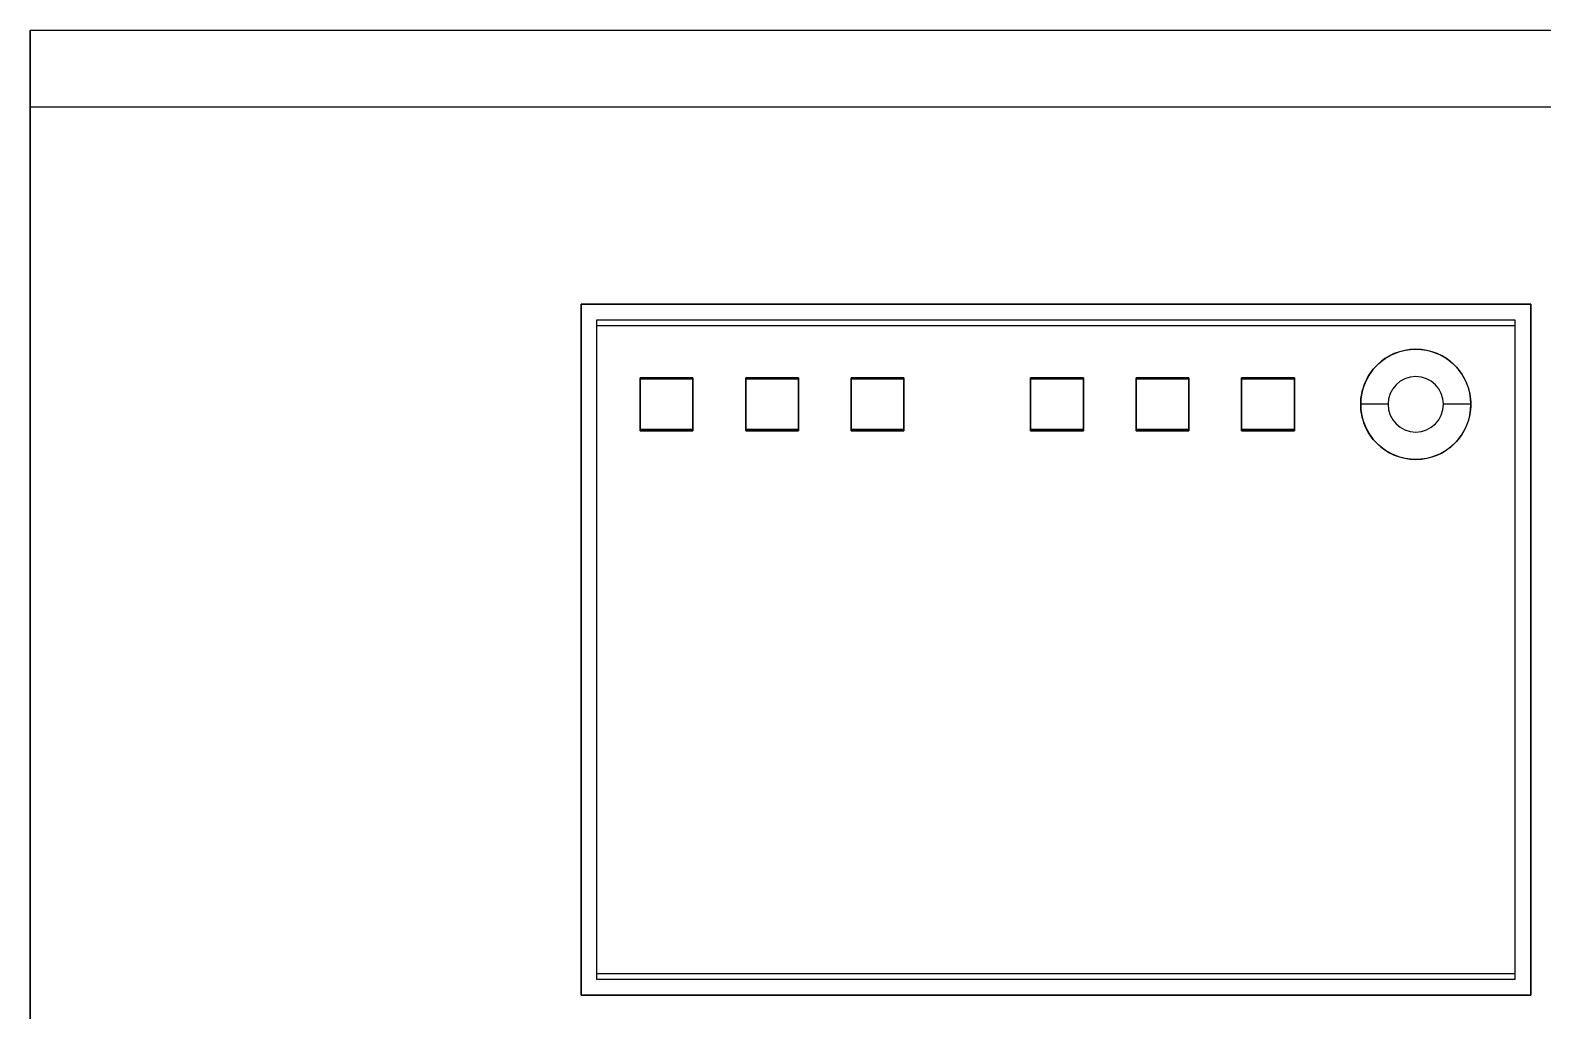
# Model space of a CAD drawing. Header units: inches. Extents: x 0 to 92454, y -34894 to 11.
# Drawn here: x 2.427 to 5.249, y 4.633 to 6.462 of the extents above; entities that cross this region are included whole.
import ezdxf

# ---------------------------------------------------------------- set-up
doc = ezdxf.new("R2010")
doc.units = ezdxf.units.IN
doc.header["$MEASUREMENT"] = 0

# ---------------------------------------------------------------- blocks, each defined once
blk = doc.blocks.new('2023_07_21_11_46_31_0481')
at = {"color": 7}
for p, q in [((61.65, 105.427, 152), (61.65, 164.123, 152)), ((61.65, 164.123, 152), (169.641, 164.123, 152)), ((61.65, 160.497, 148), (169.78, 160.497, 148)), ((61.65, 160.497, 148), (61.65, 109.053, 148)), ((87.75, 118.4, 148), (87.75, 151.15, 148)), ((87.75, 151.15, 148), (132.75, 151.15, 148)), ((132.75, 151.15, 142), (87.75, 151.15, 142)), ((87.75, 151.15, 142), (87.75, 118.4, 142)), ((132.75, 151.15, 148), (132.75, 118.4, 148)), ((132.75, 118.4, 142), (132.75, 151.15, 142)), ((88.5, 119.15, 142), (88.5, 150.4, 142)), ((88.5, 150.4, 142), (132, 150.4, 142)), ((88.5, 150.4, 147.507), (132, 150.4, 147.507)), ((88.5, 150.119, 147.507), (88.5, 150.4, 147.507)), ((132, 150.119, 147.507), (88.5, 150.119, 147.507)), ((132, 150.119, 147.507), (88.5, 150.119, 147.507)), ((132, 150.4, 142), (132, 119.15, 142)), ((132, 150.4, 147.507), (132, 150.119, 147.507)), ((93.05, 147.65, 145), (90.55, 147.65, 145)), ((90.55, 147.65, 145), (90.55, 147.6, 145)), ((90.55, 147.65, 147.653), (93.05, 147.65, 147.653)), ((93.05, 147.6, 145), (93.05, 147.65, 145)), ((98.05, 147.65, 145), (95.55, 147.65, 145)), ((95.55, 147.65, 145), (95.55, 147.6, 145)), ((95.55, 147.65, 147.653), (98.05, 147.65, 147.653)), ((98.05, 147.6, 145), (98.05, 147.65, 145)), ((103.05, 147.65, 145), (100.55, 147.65, 145)), ((100.55, 147.65, 145), (100.55, 147.6, 145)), ((100.55, 147.65, 147.653), (103.05, 147.65, 147.653)), ((103.05, 147.6, 145), (103.05, 147.65, 145)), ((111.55, 147.65, 145), (109.05, 147.65, 145)), ((109.05, 147.65, 145), (109.05, 147.6, 145)), ((109.05, 147.65, 147.653), (111.55, 147.65, 147.653)), ((111.55, 147.6, 145), (111.55, 147.65, 145)), ((116.55, 147.65, 145), (114.05, 147.65, 145)), ((114.05, 147.65, 145), (114.05, 147.6, 145)), ((114.05, 147.65, 147.653), (116.55, 147.65, 147.653)), ((116.55, 147.6, 145), (116.55, 147.65, 145)), ((121.55, 147.65, 145), (119.05, 147.65, 145)), ((119.05, 147.65, 145), (119.05, 147.6, 145)), ((119.05, 147.65, 147.653), (121.55, 147.65, 147.653)), ((121.55, 147.6, 145), (121.55, 147.65, 145)), ((90.55, 147.6, 147.5), (93.05, 147.6, 147.5)), ((90.55, 145.2, 147.5), (90.55, 147.6, 147.5)), ((90.55, 147.6, 145), (93.05, 147.6, 145)), ((93.05, 147.6, 147.5), (93.05, 145.2, 147.5)), ((95.55, 147.6, 147.5), (98.05, 147.6, 147.5)), ((95.55, 145.2, 147.5), (95.55, 147.6, 147.5)), ((95.55, 147.6, 145), (98.05, 147.6, 145)), ((98.05, 147.6, 147.5), (98.05, 145.2, 147.5)), ((100.55, 147.6, 147.5), (103.05, 147.6, 147.5)), ((100.55, 145.2, 147.5), (100.55, 147.6, 147.5)), ((100.55, 147.6, 145), (103.05, 147.6, 145)), ((103.05, 147.6, 147.5), (103.05, 145.2, 147.5)), ((109.05, 147.6, 147.5), (111.55, 147.6, 147.5)), ((109.05, 145.2, 147.5), (109.05, 147.6, 147.5)), ((109.05, 147.6, 145), (111.55, 147.6, 145)), ((111.55, 147.6, 147.5), (111.55, 145.2, 147.5)), ((114.05, 147.6, 147.5), (116.55, 147.6, 147.5)), ((114.05, 145.2, 147.5), (114.05, 147.6, 147.5)), ((114.05, 147.6, 145), (116.55, 147.6, 145)), ((116.55, 147.6, 147.5), (116.55, 145.2, 147.5)), ((119.05, 147.6, 147.5), (121.55, 147.6, 147.5)), ((119.05, 145.2, 147.5), (119.05, 147.6, 147.5)), ((119.05, 147.6, 145), (121.55, 147.6, 145)), ((121.55, 147.6, 147.5), (121.55, 145.2, 147.5)), ((124.69, 146.4, 147.717), (124.69, 146.4, 149.713)), ((124.69, 146.4, 147.717), (124.69, 146.4, 149.713)), ((129.91, 146.4, 149.713), (129.91, 146.4, 147.717)), ((129.91, 146.4, 149.713), (129.91, 146.4, 147.717)), ((93.05, 145.2, 147.5), (90.55, 145.2, 147.5)), ((93.05, 145.2, 145), (90.55, 145.2, 145)), ((90.55, 145.2, 145), (90.55, 145.15, 145)), ((90.55, 145.15, 145), (93.05, 145.15, 145)), ((93.05, 145.15, 147.775), (90.55, 145.15, 147.775)), ((93.05, 145.15, 145), (93.05, 145.2, 145)), ((98.05, 145.2, 147.5), (95.55, 145.2, 147.5)), ((98.05, 145.2, 145), (95.55, 145.2, 145)), ((95.55, 145.2, 145), (95.55, 145.15, 145)), ((95.55, 145.15, 145), (98.05, 145.15, 145)), ((98.05, 145.15, 147.775), (95.55, 145.15, 147.775)), ((98.05, 145.15, 145), (98.05, 145.2, 145)), ((103.05, 145.2, 147.5), (100.55, 145.2, 147.5)), ((103.05, 145.2, 145), (100.55, 145.2, 145)), ((100.55, 145.2, 145), (100.55, 145.15, 145)), ((100.55, 145.15, 145), (103.05, 145.15, 145)), ((103.05, 145.15, 147.775), (100.55, 145.15, 147.775)), ((103.05, 145.15, 145), (103.05, 145.2, 145)), ((111.55, 145.2, 147.5), (109.05, 145.2, 147.5)), ((111.55, 145.2, 145), (109.05, 145.2, 145)), ((109.05, 145.2, 145), (109.05, 145.15, 145)), ((109.05, 145.15, 145), (111.55, 145.15, 145)), ((111.55, 145.15, 147.775), (109.05, 145.15, 147.775)), ((111.55, 145.15, 145), (111.55, 145.2, 145)), ((116.55, 145.2, 147.5), (114.05, 145.2, 147.5)), ((116.55, 145.2, 145), (114.05, 145.2, 145)), ((114.05, 145.2, 145), (114.05, 145.15, 145)), ((114.05, 145.15, 145), (116.55, 145.15, 145)), ((116.55, 145.15, 147.775), (114.05, 145.15, 147.775)), ((116.55, 145.15, 145), (116.55, 145.2, 145)), ((121.55, 145.2, 147.5), (119.05, 145.2, 147.5)), ((121.55, 145.2, 145), (119.05, 145.2, 145)), ((119.05, 145.2, 145), (119.05, 145.15, 145)), ((119.05, 145.15, 145), (121.55, 145.15, 145)), ((121.55, 145.15, 147.775), (119.05, 145.15, 147.775)), ((121.55, 145.15, 145), (121.55, 145.2, 145)), ((88.5, 119.431, 147.507), (132, 119.431, 147.507)), ((88.5, 119.15, 147.507), (88.5, 119.431, 147.507)), ((88.5, 119.431, 147.507), (132, 119.431, 147.507)), ((132, 119.15, 142), (88.5, 119.15, 142)), ((132, 119.15, 147.507), (88.5, 119.15, 147.507)), ((132, 119.431, 147.507), (132, 119.15, 147.507)), ((132.75, 118.4, 148), (87.75, 118.4, 148)), ((87.75, 118.4, 142), (132.75, 118.4, 142))]:
    blk.add_line(p, q, dxfattribs=at)
at = {"color": 7, "extrusion": (1, 0, 0)}
for p, q in [((61.65, 105.427, 152), (61.65, 164.123, 152)), ((61.65, 164.123, 152), (61.65, 160.497, 148)), ((61.65, 160.497, 148), (61.65, 109.053, 148)), ((87.75, 118.4, 148), (87.75, 151.15, 148)), ((87.75, 151.15, 142), (87.75, 118.4, 142)), ((87.75, 151.15, 148), (87.75, 151.15, 142)), ((132, 150.4, 142), (132, 119.15, 142)), ((132, 150.4, 142), (132, 150.4, 147.507)), ((132, 150.4, 147.507), (132, 150.119, 147.507)), ((90.55, 147.65, 145), (90.55, 147.6, 145)), ((90.55, 147.65, 145), (90.55, 147.65, 147.653)), ((95.55, 147.65, 145), (95.55, 147.6, 145)), ((95.55, 147.65, 145), (95.55, 147.65, 147.653)), ((100.55, 147.65, 145), (100.55, 147.6, 145)), ((100.55, 147.65, 145), (100.55, 147.65, 147.653)), ((109.05, 147.65, 145), (109.05, 147.6, 145)), ((109.05, 147.65, 145), (109.05, 147.65, 147.653)), ((114.05, 147.65, 145), (114.05, 147.6, 145)), ((114.05, 147.65, 145), (114.05, 147.65, 147.653)), ((119.05, 147.65, 145), (119.05, 147.6, 145)), ((119.05, 147.65, 145), (119.05, 147.65, 147.653)), ((90.55, 147.6, 147.5), (90.55, 147.6, 145)), ((90.55, 145.2, 147.5), (90.55, 147.6, 147.5)), ((95.55, 147.6, 147.5), (95.55, 147.6, 145)), ((95.55, 145.2, 147.5), (95.55, 147.6, 147.5)), ((100.55, 147.6, 147.5), (100.55, 147.6, 145)), ((100.55, 145.2, 147.5), (100.55, 147.6, 147.5)), ((109.05, 147.6, 147.5), (109.05, 147.6, 145)), ((109.05, 145.2, 147.5), (109.05, 147.6, 147.5)), ((114.05, 147.6, 147.5), (114.05, 147.6, 145)), ((114.05, 145.2, 147.5), (114.05, 147.6, 147.5)), ((119.05, 147.6, 147.5), (119.05, 147.6, 145)), ((119.05, 145.2, 147.5), (119.05, 147.6, 147.5)), ((90.55, 145.2, 145), (90.55, 145.15, 145)), ((90.55, 145.2, 145), (90.55, 145.2, 147.5)), ((90.55, 145.15, 145), (90.55, 145.15, 147.775)), ((95.55, 145.2, 145), (95.55, 145.15, 145)), ((95.55, 145.2, 145), (95.55, 145.2, 147.5)), ((95.55, 145.15, 145), (95.55, 145.15, 147.775)), ((100.55, 145.2, 145), (100.55, 145.15, 145)), ((100.55, 145.2, 145), (100.55, 145.2, 147.5)), ((100.55, 145.15, 145), (100.55, 145.15, 147.775)), ((109.05, 145.2, 145), (109.05, 145.15, 145)), ((109.05, 145.2, 145), (109.05, 145.2, 147.5)), ((109.05, 145.15, 145), (109.05, 145.15, 147.775)), ((114.05, 145.2, 145), (114.05, 145.15, 145)), ((114.05, 145.2, 145), (114.05, 145.2, 147.5)), ((114.05, 145.15, 145), (114.05, 145.15, 147.775)), ((119.05, 145.2, 145), (119.05, 145.15, 145)), ((119.05, 145.2, 145), (119.05, 145.2, 147.5)), ((119.05, 145.15, 145), (119.05, 145.15, 147.775)), ((132, 119.431, 147.507), (132, 119.15, 147.507)), ((132, 119.15, 142), (132, 119.15, 147.507)), ((87.75, 118.4, 148), (87.75, 118.4, 142))]:
    blk.add_line(p, q, dxfattribs=at)
at = {"color": 7, "extrusion": (0, -0.740928, 0.671585)}
for p, q in [((61.65, 164.123, 152), (169.641, 164.123, 152)), ((61.65, 164.123, 152), (61.65, 160.497, 148)), ((61.65, 160.497, 148), (169.78, 160.497, 148))]:
    blk.add_line(p, q, dxfattribs=at)
at = {"color": 7, "extrusion": (0, -1, 0)}
for p, q in [((87.75, 151.15, 148), (132.75, 151.15, 148)), ((87.75, 151.15, 148), (87.75, 151.15, 142)), ((132.75, 151.15, 142), (87.75, 151.15, 142)), ((132.75, 151.15, 148), (132.75, 151.15, 142)), ((90.55, 147.65, 147.653), (93.05, 147.65, 147.653)), ((90.55, 147.65, 145), (90.55, 147.65, 147.653)), ((93.05, 147.65, 145), (90.55, 147.65, 145)), ((93.05, 147.65, 145), (93.05, 147.65, 147.653)), ((95.55, 147.65, 147.653), (98.05, 147.65, 147.653)), ((95.55, 147.65, 145), (95.55, 147.65, 147.653)), ((98.05, 147.65, 145), (95.55, 147.65, 145)), ((98.05, 147.65, 145), (98.05, 147.65, 147.653)), ((100.55, 147.65, 147.653), (103.05, 147.65, 147.653)), ((100.55, 147.65, 145), (100.55, 147.65, 147.653)), ((103.05, 147.65, 145), (100.55, 147.65, 145)), ((103.05, 147.65, 145), (103.05, 147.65, 147.653)), ((109.05, 147.65, 147.653), (111.55, 147.65, 147.653)), ((109.05, 147.65, 145), (109.05, 147.65, 147.653)), ((111.55, 147.65, 145), (109.05, 147.65, 145)), ((111.55, 147.65, 145), (111.55, 147.65, 147.653)), ((114.05, 147.65, 147.653), (116.55, 147.65, 147.653)), ((114.05, 147.65, 145), (114.05, 147.65, 147.653)), ((116.55, 147.65, 145), (114.05, 147.65, 145)), ((116.55, 147.65, 145), (116.55, 147.65, 147.653)), ((119.05, 147.65, 147.653), (121.55, 147.65, 147.653)), ((119.05, 147.65, 145), (119.05, 147.65, 147.653)), ((121.55, 147.65, 145), (119.05, 147.65, 145)), ((121.55, 147.65, 145), (121.55, 147.65, 147.653)), ((93.05, 145.2, 147.5), (90.55, 145.2, 147.5)), ((90.55, 145.2, 145), (90.55, 145.2, 147.5)), ((93.05, 145.2, 145), (90.55, 145.2, 145)), ((93.05, 145.2, 147.5), (93.05, 145.2, 145)), ((98.05, 145.2, 147.5), (95.55, 145.2, 147.5)), ((95.55, 145.2, 145), (95.55, 145.2, 147.5)), ((98.05, 145.2, 145), (95.55, 145.2, 145)), ((98.05, 145.2, 147.5), (98.05, 145.2, 145)), ((103.05, 145.2, 147.5), (100.55, 145.2, 147.5)), ((100.55, 145.2, 145), (100.55, 145.2, 147.5)), ((103.05, 145.2, 145), (100.55, 145.2, 145)), ((103.05, 145.2, 147.5), (103.05, 145.2, 145)), ((111.55, 145.2, 147.5), (109.05, 145.2, 147.5)), ((109.05, 145.2, 145), (109.05, 145.2, 147.5)), ((111.55, 145.2, 145), (109.05, 145.2, 145)), ((111.55, 145.2, 147.5), (111.55, 145.2, 145)), ((116.55, 145.2, 147.5), (114.05, 145.2, 147.5)), ((114.05, 145.2, 145), (114.05, 145.2, 147.5)), ((116.55, 145.2, 145), (114.05, 145.2, 145)), ((116.55, 145.2, 147.5), (116.55, 145.2, 145)), ((121.55, 145.2, 147.5), (119.05, 145.2, 147.5)), ((119.05, 145.2, 145), (119.05, 145.2, 147.5)), ((121.55, 145.2, 145), (119.05, 145.2, 145)), ((121.55, 145.2, 147.5), (121.55, 145.2, 145)), ((132, 119.15, 142), (88.5, 119.15, 142)), ((132, 119.15, 147.507), (88.5, 119.15, 147.507)), ((88.5, 119.15, 142), (88.5, 119.15, 147.507)), ((132, 119.15, 142), (132, 119.15, 147.507))]:
    blk.add_line(p, q, dxfattribs=at)
at = {"color": 7, "extrusion": (-1, 0, 0)}
for p, q in [((132.75, 151.15, 148), (132.75, 118.4, 148)), ((132.75, 151.15, 148), (132.75, 151.15, 142)), ((132.75, 118.4, 142), (132.75, 151.15, 142)), ((88.5, 119.15, 142), (88.5, 150.4, 142)), ((88.5, 150.119, 147.507), (88.5, 150.4, 147.507)), ((88.5, 150.4, 142), (88.5, 150.4, 147.507)), ((93.05, 147.65, 145), (93.05, 147.65, 147.653)), ((93.05, 147.6, 145), (93.05, 147.65, 145)), ((98.05, 147.65, 145), (98.05, 147.65, 147.653)), ((98.05, 147.6, 145), (98.05, 147.65, 145)), ((103.05, 147.65, 145), (103.05, 147.65, 147.653)), ((103.05, 147.6, 145), (103.05, 147.65, 145)), ((111.55, 147.65, 145), (111.55, 147.65, 147.653)), ((111.55, 147.6, 145), (111.55, 147.65, 145)), ((116.55, 147.65, 145), (116.55, 147.65, 147.653)), ((116.55, 147.6, 145), (116.55, 147.65, 145)), ((121.55, 147.65, 145), (121.55, 147.65, 147.653)), ((121.55, 147.6, 145), (121.55, 147.65, 145)), ((93.05, 147.6, 145), (93.05, 147.6, 147.5)), ((93.05, 147.6, 147.5), (93.05, 145.2, 147.5)), ((98.05, 147.6, 145), (98.05, 147.6, 147.5)), ((98.05, 147.6, 147.5), (98.05, 145.2, 147.5)), ((103.05, 147.6, 145), (103.05, 147.6, 147.5)), ((103.05, 147.6, 147.5), (103.05, 145.2, 147.5)), ((111.55, 147.6, 145), (111.55, 147.6, 147.5)), ((111.55, 147.6, 147.5), (111.55, 145.2, 147.5)), ((116.55, 147.6, 145), (116.55, 147.6, 147.5)), ((116.55, 147.6, 147.5), (116.55, 145.2, 147.5)), ((121.55, 147.6, 145), (121.55, 147.6, 147.5)), ((121.55, 147.6, 147.5), (121.55, 145.2, 147.5)), ((93.05, 145.2, 147.5), (93.05, 145.2, 145)), ((93.05, 145.15, 145), (93.05, 145.2, 145)), ((93.05, 145.15, 145), (93.05, 145.15, 147.775)), ((98.05, 145.2, 147.5), (98.05, 145.2, 145)), ((98.05, 145.15, 145), (98.05, 145.2, 145)), ((98.05, 145.15, 145), (98.05, 145.15, 147.775)), ((103.05, 145.2, 147.5), (103.05, 145.2, 145)), ((103.05, 145.15, 145), (103.05, 145.2, 145)), ((103.05, 145.15, 145), (103.05, 145.15, 147.775)), ((111.55, 145.2, 147.5), (111.55, 145.2, 145)), ((111.55, 145.15, 145), (111.55, 145.2, 145)), ((111.55, 145.15, 145), (111.55, 145.15, 147.775)), ((116.55, 145.2, 147.5), (116.55, 145.2, 145)), ((116.55, 145.15, 145), (116.55, 145.2, 145)), ((116.55, 145.15, 145), (116.55, 145.15, 147.775)), ((121.55, 145.2, 147.5), (121.55, 145.2, 145)), ((121.55, 145.15, 145), (121.55, 145.2, 145)), ((121.55, 145.15, 145), (121.55, 145.15, 147.775)), ((88.5, 119.15, 147.507), (88.5, 119.431, 147.507)), ((88.5, 119.15, 142), (88.5, 119.15, 147.507)), ((132.75, 118.4, 148), (132.75, 118.4, 142))]:
    blk.add_line(p, q, dxfattribs=at)
at = {"color": 7, "extrusion": (0, 1, 0)}
for p, q in [((88.5, 150.4, 142), (132, 150.4, 142)), ((88.5, 150.4, 142), (88.5, 150.4, 147.507)), ((88.5, 150.4, 147.507), (132, 150.4, 147.507)), ((132, 150.4, 142), (132, 150.4, 147.507)), ((90.55, 147.6, 147.5), (93.05, 147.6, 147.5)), ((90.55, 147.6, 145), (93.05, 147.6, 145)), ((90.55, 147.6, 147.5), (90.55, 147.6, 145)), ((93.05, 147.6, 145), (93.05, 147.6, 147.5)), ((95.55, 147.6, 147.5), (98.05, 147.6, 147.5)), ((95.55, 147.6, 145), (98.05, 147.6, 145)), ((95.55, 147.6, 147.5), (95.55, 147.6, 145)), ((98.05, 147.6, 145), (98.05, 147.6, 147.5)), ((100.55, 147.6, 147.5), (103.05, 147.6, 147.5)), ((100.55, 147.6, 145), (103.05, 147.6, 145)), ((100.55, 147.6, 147.5), (100.55, 147.6, 145)), ((103.05, 147.6, 145), (103.05, 147.6, 147.5)), ((109.05, 147.6, 147.5), (111.55, 147.6, 147.5)), ((109.05, 147.6, 145), (111.55, 147.6, 145)), ((109.05, 147.6, 147.5), (109.05, 147.6, 145)), ((111.55, 147.6, 145), (111.55, 147.6, 147.5)), ((114.05, 147.6, 147.5), (116.55, 147.6, 147.5)), ((114.05, 147.6, 145), (116.55, 147.6, 145)), ((114.05, 147.6, 147.5), (114.05, 147.6, 145)), ((116.55, 147.6, 145), (116.55, 147.6, 147.5)), ((119.05, 147.6, 147.5), (121.55, 147.6, 147.5)), ((119.05, 147.6, 145), (121.55, 147.6, 145)), ((119.05, 147.6, 147.5), (119.05, 147.6, 145)), ((121.55, 147.6, 145), (121.55, 147.6, 147.5)), ((93.05, 145.15, 147.775), (90.55, 145.15, 147.775)), ((90.55, 145.15, 145), (93.05, 145.15, 145)), ((90.55, 145.15, 145), (90.55, 145.15, 147.775)), ((93.05, 145.15, 145), (93.05, 145.15, 147.775)), ((98.05, 145.15, 147.775), (95.55, 145.15, 147.775)), ((95.55, 145.15, 145), (98.05, 145.15, 145)), ((95.55, 145.15, 145), (95.55, 145.15, 147.775)), ((98.05, 145.15, 145), (98.05, 145.15, 147.775)), ((103.05, 145.15, 147.775), (100.55, 145.15, 147.775)), ((100.55, 145.15, 145), (103.05, 145.15, 145)), ((100.55, 145.15, 145), (100.55, 145.15, 147.775)), ((103.05, 145.15, 145), (103.05, 145.15, 147.775)), ((111.55, 145.15, 147.775), (109.05, 145.15, 147.775)), ((109.05, 145.15, 145), (111.55, 145.15, 145)), ((109.05, 145.15, 145), (109.05, 145.15, 147.775)), ((111.55, 145.15, 145), (111.55, 145.15, 147.775)), ((116.55, 145.15, 147.775), (114.05, 145.15, 147.775)), ((114.05, 145.15, 145), (116.55, 145.15, 145)), ((114.05, 145.15, 145), (114.05, 145.15, 147.775)), ((116.55, 145.15, 145), (116.55, 145.15, 147.775)), ((121.55, 145.15, 147.775), (119.05, 145.15, 147.775)), ((119.05, 145.15, 145), (121.55, 145.15, 145)), ((119.05, 145.15, 145), (119.05, 145.15, 147.775)), ((121.55, 145.15, 145), (121.55, 145.15, 147.775)), ((132.75, 118.4, 148), (87.75, 118.4, 148)), ((87.75, 118.4, 142), (132.75, 118.4, 142)), ((87.75, 118.4, 148), (87.75, 118.4, 142)), ((132.75, 118.4, 148), (132.75, 118.4, 142))]:
    blk.add_line(p, q, dxfattribs=at)
at = {"color": 7, "extrusion": (-1, 0, 0)}
for centre, start, end in [((-134.775, -91, -88.5), 86.31897, 93.68103), ((-134.775, -91, -88.5), 86.31897, 93.68103), ((-134.775, -91, -90.55), 92.48799, 93.08804), ((-134.775, -91, -93.05), 92.48799, 93.08804), ((-134.775, -91, -95.55), 92.48799, 93.08804), ((-134.775, -91, -98.05), 92.48799, 93.08804), ((-134.775, -91, -100.55), 92.48799, 93.08804), ((-134.775, -91, -103.05), 92.48799, 93.08804), ((-134.775, -91, -109.05), 92.48799, 93.08804), ((-134.775, -91, -111.55), 92.48799, 93.08804), ((-134.775, -91, -114.05), 92.48799, 93.08804), ((-134.775, -91, -116.55), 92.48799, 93.08804), ((-134.775, -91, -119.05), 92.48799, 93.08804), ((-134.775, -91, -121.55), 92.48799, 93.08804)]:
    blk.add_arc(centre, 239, start, end, dxfattribs=at)
at = {"color": 7, "extrusion": (1, 0, 0)}
for centre, start, end in [((134.775, -91, 132), 86.31897, 93.68103), ((134.775, -91, 132), 86.31897, 93.68103), ((134.775, -91, 90.55), 86.91196, 87.51201), ((134.775, -91, 93.05), 86.91196, 87.51201), ((134.775, -91, 95.55), 86.91196, 87.51201), ((134.775, -91, 98.05), 86.91196, 87.51201), ((134.775, -91, 100.55), 86.91196, 87.51201), ((134.775, -91, 103.05), 86.91196, 87.51201), ((134.775, -91, 109.05), 86.91196, 87.51201), ((134.775, -91, 111.55), 86.91196, 87.51201), ((134.775, -91, 114.05), 86.91196, 87.51201), ((134.775, -91, 116.55), 86.91196, 87.51201), ((134.775, -91, 119.05), 86.91196, 87.51201), ((134.775, -91, 121.55), 86.91196, 87.51201)]:
    blk.add_arc(centre, 239, start, end, dxfattribs=at)
at = {"color": 7}
for centre, radius, start, end in [((127.3, 146.4, 149.713), 2.61, 0, 180), ((127.3, 146.4, 149.713), 2.61, 0, 180), ((127.3, 146.4, 149.973), 1.314, 0, 180), ((127.3, 146.4, 149.973), 1.314, 0, 180), ((127.3, 146.4, 149.713), 2.61, 180, 0), ((127.3, 146.4, 149.713), 2.61, 180, 0), ((127.3, 146.4, 149.973), 1.314, 180, 0), ((127.3, 146.4, 149.973), 1.314, 180, 0)]:
    blk.add_arc(centre, radius, start, end, dxfattribs=at)
at = {"color": 7, "extrusion": (-1.77636e-16, -1, 0)}
for start, end in [(97.54916, 105.12941), (97.54916, 105.12941), (74.87059, 82.45084), (74.87059, 82.45084)]:
    blk.add_arc((127.3, 140.059, -146.4), 10, start, end, dxfattribs=at)
at = {"color": 7}
for points, knots in [([(124.69, 146.4, 147.717), (124.69, 146.728, 147.701), (124.756, 147.078, 147.683), (125.022, 147.721, 147.649), (125.223, 148.014, 147.633), (125.687, 148.478, 147.607), (125.98, 148.678, 147.595), (126.623, 148.945, 147.58), (126.972, 149.01, 147.576), (127.628, 149.01, 147.576), (127.977, 148.945, 147.58), (128.62, 148.678, 147.595), (128.913, 148.478, 147.607), (129.377, 148.014, 147.633), (129.578, 147.721, 147.649), (129.844, 147.078, 147.683), (129.91, 146.728, 147.701), (129.91, 146.4, 147.717)], [0.3934526, 0.3934526, 0.3934526, 0.3934526, 0.4919117, 0.4919117, 0.5903707, 0.5903707, 0.6886827, 0.6886827, 0.7869947, 0.7869947, 0.8853067, 0.8853067, 0.9836187, 0.9836187, 1.0820778, 1.0820778, 1.1805368, 1.1805368, 1.1805368, 1.1805368]), ([(124.69, 146.4, 147.717), (124.69, 146.728, 147.701), (124.756, 147.078, 147.683), (125.022, 147.721, 147.649), (125.223, 148.014, 147.633), (125.687, 148.478, 147.607), (125.98, 148.678, 147.595), (126.623, 148.945, 147.58), (126.972, 149.01, 147.576), (127.628, 149.01, 147.576), (127.977, 148.945, 147.58), (128.62, 148.678, 147.595), (128.913, 148.478, 147.607), (129.377, 148.014, 147.633), (129.578, 147.721, 147.649), (129.844, 147.078, 147.683), (129.91, 146.728, 147.701), (129.91, 146.4, 147.717)], [0.3934526, 0.3934526, 0.3934526, 0.3934526, 0.4919117, 0.4919117, 0.5903707, 0.5903707, 0.6886827, 0.6886827, 0.7869947, 0.7869947, 0.8853067, 0.8853067, 0.9836187, 0.9836187, 1.0820778, 1.0820778, 1.1805368, 1.1805368, 1.1805368, 1.1805368]), ([(129.91, 146.4, 147.717), (129.91, 146.072, 147.733), (129.845, 145.723, 147.749), (129.578, 145.08, 147.778), (129.377, 144.786, 147.79), (128.914, 144.323, 147.809), (128.62, 144.122, 147.817), (127.977, 143.856, 147.827), (127.628, 143.79, 147.83), (127.3, 143.79, 147.83), (126.972, 143.79, 147.83), (126.623, 143.856, 147.827), (125.98, 144.122, 147.817), (125.686, 144.323, 147.809), (125.223, 144.786, 147.79), (125.022, 145.08, 147.778), (124.755, 145.723, 147.749), (124.69, 146.072, 147.733), (124.69, 146.4, 147.717)], [-0.3934526, -0.3934526, -0.3934526, -0.3934526, -0.2950342, -0.2950342, -0.1966159, -0.1966159, -0.0983079, -0.0983079, 0, 0, 0, 0.0983079, 0.0983079, 0.1966159, 0.1966159, 0.2950342, 0.2950342, 0.3934526, 0.3934526, 0.3934526, 0.3934526]), ([(129.91, 146.4, 147.717), (129.91, 146.072, 147.733), (129.845, 145.723, 147.749), (129.578, 145.08, 147.778), (129.377, 144.786, 147.79), (128.914, 144.323, 147.809), (128.62, 144.122, 147.817), (127.977, 143.856, 147.827), (127.628, 143.79, 147.83), (127.3, 143.79, 147.83), (126.972, 143.79, 147.83), (126.623, 143.856, 147.827), (125.98, 144.122, 147.817), (125.686, 144.323, 147.809), (125.223, 144.786, 147.79), (125.022, 145.08, 147.778), (124.755, 145.723, 147.749), (124.69, 146.072, 147.733), (124.69, 146.4, 147.717)], [-0.3934526, -0.3934526, -0.3934526, -0.3934526, -0.2950342, -0.2950342, -0.1966159, -0.1966159, -0.0983079, -0.0983079, 0, 0, 0, 0.0983079, 0.0983079, 0.1966159, 0.1966159, 0.2950342, 0.2950342, 0.3934526, 0.3934526, 0.3934526, 0.3934526])]:
    blk.add_open_spline(points, degree=3, knots=knots, dxfattribs=at)

msp = doc.modelspace()

# ---------------------------------------------------------------- block references
at = {"xscale": 0.03937007874015748, "yscale": 0.03937007874015748, "zscale": 0.03937007874015748}
msp.add_blockref('2023_07_21_11_46_31_0481', (0, 0), dxfattribs=at)
msp.add_blockref('2023_07_21_11_46_31_0481', (0, 0), dxfattribs=at)

doc.saveas('drawing.dxf')
